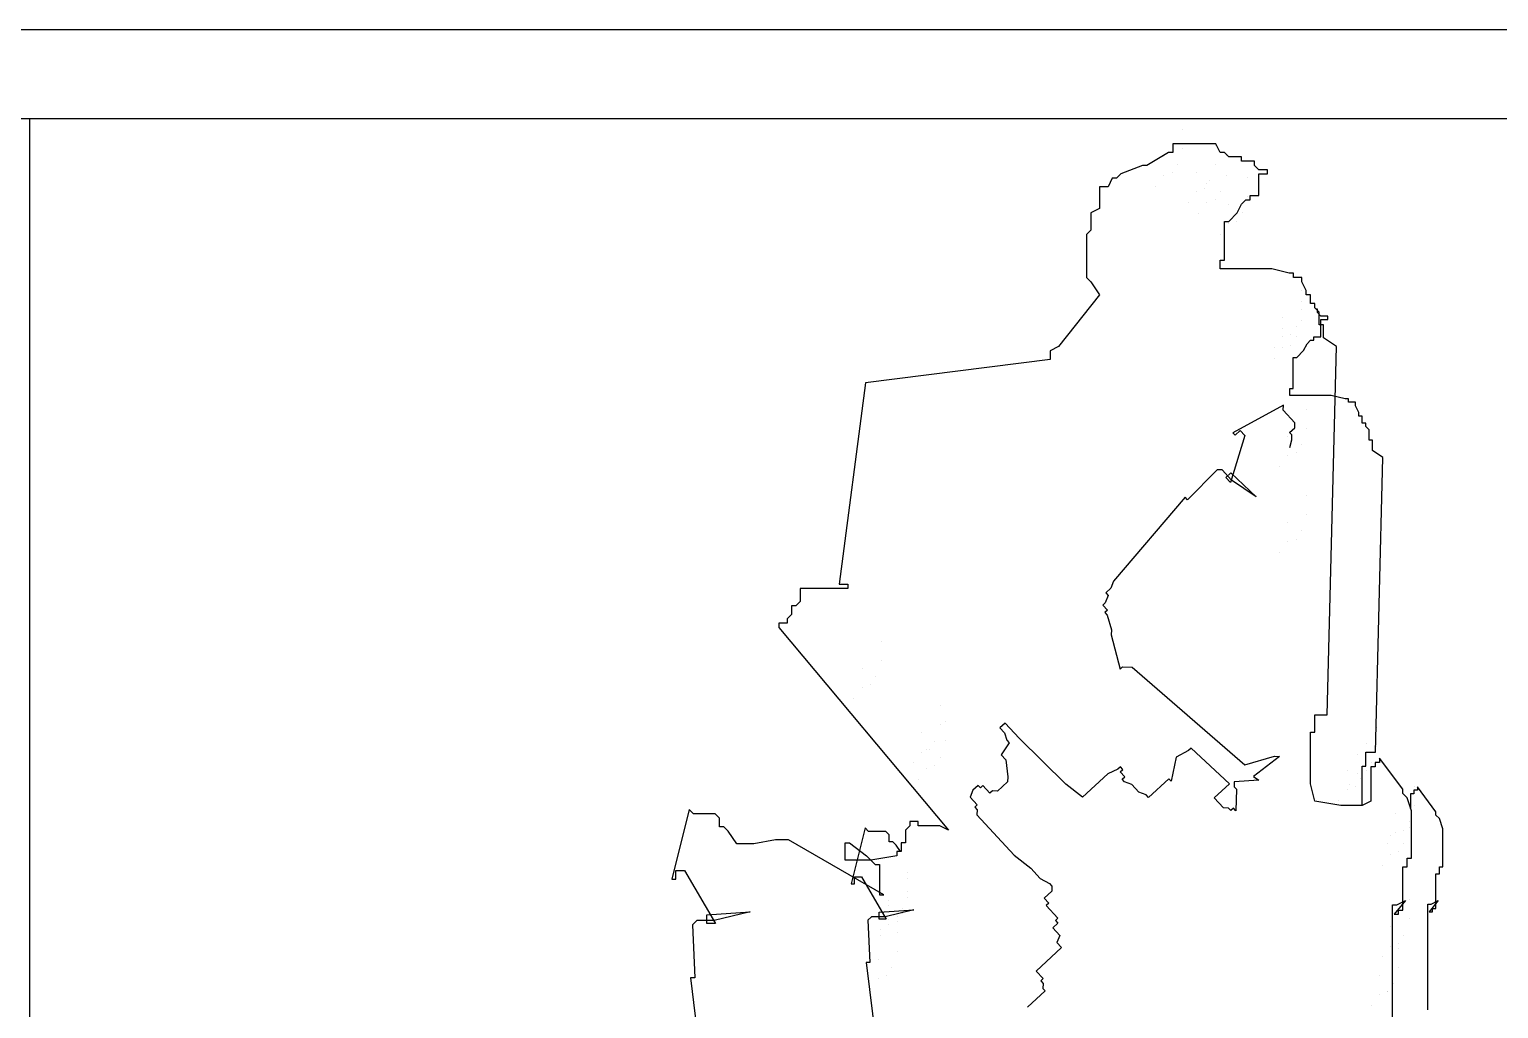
# Model space of a CAD drawing. Header units: millimetres. Extents: x 204800 to 233555, y -2285 to 8522.
# Drawn here: x 205890.5 to 206220.4, y 7029.2 to 7248.9 of the extents above; entities that cross this region are included whole.
import ezdxf

# ---------------------------------------------------------------- set-up
doc = ezdxf.new("R2010")
doc.units = ezdxf.units.MM
doc.layers.add('DIM【标注】', color=66, linetype='Continuous')
doc.layers.add('细线', color=50, linetype='Continuous')

# ---------------------------------------------------------------- blocks, each defined once
blk = doc.blocks.new('A$C0E7A6682')
at = {"layer": '细线', "color": 250}
for p, q in [((67.37, 342.65), (67.37, 342.65)), ((67.37, 342.65), (67.37, 342.65)), ((54.19, 335.46), (54.19, 336.43)), ((54.19, 336.43), (57.09, 336.43)), ((57.09, 336.43), (58.06, 337.4)), ((57.69, 336.6), (57.69, 336.6)), ((57.69, 336.6), (57.69, 336.6)), ((58.06, 337.4), (59.03, 337.4)), ((59.03, 337.4), (60, 339.33)), ((60, 339.33), (69.67, 339.33)), ((60.11, 339.02), (60.11, 339.02)), ((60.11, 339.02), (60.11, 339.02)), ((67.37, 338.37), (67.37, 338.37)), ((67.37, 338.37), (67.37, 338.37)), ((69.67, 339.33), (69.67, 337.4)), ((69.67, 337.4), (70.64, 337.4)), ((70.64, 337.4), (75.48, 334.49)), ((71.65, 336.54), (71.65, 336.54)), ((71.65, 336.54), (71.65, 336.54)), ((48.38, 332.56), (48.38, 333.53)), ((48.38, 333.53), (50.32, 333.53)), ((50.32, 333.53), (51.29, 334.49)), ((51.29, 334.49), (51.29, 335.46)), ((51.29, 335.46), (54.19, 335.46)), ((60.11, 334.75), (60.11, 334.75)), ((60.11, 334.75), (60.11, 334.75)), ((68.59, 334.71), (68.59, 334.71)), ((68.59, 334.71), (68.59, 334.71)), ((75.48, 334.49), (76.45, 334.49)), ((76.45, 334.49), (81.29, 332.56)), ((50.32, 332.56), (48.38, 332.56)), ((50.32, 327.72), (50.32, 332.56)), ((52.85, 331.76), (52.85, 331.76)), ((52.85, 331.76), (52.85, 331.76)), ((57.69, 332.33), (57.69, 332.33)), ((57.69, 332.33), (57.69, 332.33)), ((61.33, 331.08), (61.33, 331.08)), ((61.33, 331.08), (61.33, 331.08)), ((61.97, 330.5), (61.97, 330.5)), ((61.97, 330.5), (61.97, 330.5)), ((64.39, 332.91), (64.39, 332.91)), ((64.39, 332.91), (64.39, 332.91)), ((69.81, 332.88), (69.81, 332.88)), ((69.81, 332.88), (69.81, 332.88)), ((71.65, 332.27), (71.65, 332.27)), ((71.65, 332.27), (71.65, 332.27)), ((71.65, 332.27), (71.65, 332.27)), ((71.65, 332.27), (71.65, 332.27)), ((81.29, 332.56), (82.25, 331.59)), ((82.25, 331.59), (83.22, 331.59)), ((83.22, 331.59), (84.19, 329.65)), ((52.26, 327.72), (50.32, 327.72)), ((52.26, 326.75), (52.26, 327.72)), ((53.22, 326.75), (52.26, 326.75)), ((52.85, 327.49), (52.85, 327.49)), ((52.85, 327.49), (52.85, 327.49)), ((54.19, 325.78), (53.22, 326.75)), ((58.91, 328.66), (58.91, 328.66)), ((58.91, 328.66), (58.91, 328.66)), ((60.13, 326.83), (60.13, 326.83)), ((60.13, 326.83), (60.13, 326.83)), ((62.55, 329.25), (62.55, 329.25)), ((62.55, 329.25), (62.55, 329.25)), ((64.39, 328.64), (64.39, 328.64)), ((64.39, 328.64), (64.39, 328.64)), ((64.39, 328.64), (64.39, 328.64)), ((64.39, 328.64), (64.39, 328.64)), ((73.48, 329.83), (73.48, 329.83)), ((73.48, 329.83), (73.48, 329.83)), ((84.19, 329.65), (86.12, 329.65)), ((86.12, 329.65), (86.12, 324.82)), ((54.07, 323.83), (54.07, 323.83)), ((54.07, 323.83), (54.07, 323.83)), ((55.16, 323.85), (54.19, 325.78)), ((57.09, 321.91), (55.16, 323.85)), ((57.13, 325.66), (57.13, 325.66)), ((57.13, 325.66), (57.13, 325.66)), ((61.97, 326.22), (61.97, 326.22)), ((61.97, 326.22), (61.97, 326.22)), ((61.97, 326.22), (61.97, 326.22)), ((61.97, 326.22), (61.97, 326.22)), ((63.8, 323.78), (63.8, 323.78)), ((63.8, 323.78), (63.8, 323.78)), ((66.22, 326.2), (66.22, 326.2)), ((66.22, 326.2), (66.22, 326.2)), ((86.12, 324.82), (88.06, 323.85)), ((88.06, 323.85), (88.06, 319.98)), ((55.29, 322), (55.29, 322)), ((55.29, 322), (55.29, 322)), ((58.06, 321.91), (57.09, 321.91)), ((57.13, 321.38), (57.13, 321.38)), ((57.13, 321.38), (57.13, 321.38)), ((57.13, 321.38), (57.13, 321.38)), ((57.13, 321.38), (57.13, 321.38)), ((58.06, 313.2), (58.06, 321.91)), ((88.06, 319.98), (89.03, 319.01)), ((58.96, 318.94), (58.96, 318.94)), ((58.96, 318.94), (58.96, 318.94)), ((89.03, 319.01), (89.03, 309.33)), ((42.58, 309.33), (42.58, 310.3)), ((42.58, 310.3), (43.55, 310.3)), ((43.55, 310.3), (47.42, 311.27)), ((47.42, 311.27), (59.03, 311.27)), ((59.03, 313.2), (58.06, 313.2)), ((59.03, 311.27), (59.03, 313.2)), ((39.68, 306.43), (40.64, 308.37)), ((40.64, 308.37), (40.64, 309.33)), ((40.64, 309.33), (42.58, 309.33)), ((88.06, 308.37), (86.12, 305.46)), ((89.03, 309.33), (88.06, 308.37)), ((37.74, 302.56), (37.74, 303.53)), ((37.74, 303.53), (38.71, 303.53)), ((38.71, 303.53), (38.71, 305.46)), ((38.71, 305.46), (39.68, 305.46)), ((39.68, 305.46), (39.68, 306.43)), ((40.75, 306.37), (40.75, 306.37)), ((40.75, 306.37), (40.75, 306.37)), ((40.75, 303.95), (40.75, 303.95)), ((40.75, 303.95), (40.75, 303.95)), ((86.12, 305.46), (95.27, 293.85)), ((34.85, 299.91), (34.85, 300.68)), ((34.85, 300.68), (36.4, 300.68)), ((36.4, 300.68), (37.18, 301.46)), ((36.77, 301.59), (37.74, 302.56)), ((36.77, 298.69), (36.77, 301.59)), ((37.18, 301.46), (37.18, 302.23)), ((37.18, 302.23), (37.41, 302.23)), ((40.75, 302.1), (40.75, 302.1)), ((40.75, 302.1), (40.75, 302.1)), ((45.03, 300.26), (45.03, 300.26)), ((45.03, 300.26), (45.03, 300.26)), ((36.4, 299.91), (34.85, 299.91)), ((35.8, 295.79), (35.8, 298.69)), ((35.8, 298.69), (36.77, 298.69)), ((36.4, 296.04), (36.4, 299.91)), ((40.75, 299.68), (40.75, 299.68)), ((40.75, 299.68), (40.75, 299.68)), ((41.97, 298.43), (41.97, 298.43)), ((41.97, 298.43), (41.97, 298.43)), ((45.03, 297.84), (45.03, 297.84)), ((45.03, 297.84), (45.03, 297.84)), ((32.9, 293.85), (35.8, 295.79)), ((35.01, 211.18), (32.9, 293.85)), ((37.95, 296.04), (36.4, 296.04)), ((37.95, 295.26), (37.95, 296.04)), ((38.72, 295.26), (37.95, 295.26)), ((39.5, 294.49), (38.72, 295.26)), ((40.27, 292.94), (39.5, 294.49)), ((41.97, 296.01), (41.97, 296.01)), ((41.97, 296.01), (41.97, 296.01)), ((43.19, 296.6), (43.19, 296.6)), ((43.19, 296.6), (43.19, 296.6)), ((43.19, 294.18), (43.19, 294.18)), ((43.19, 294.18), (43.19, 294.18)), ((45.03, 295.99), (45.03, 295.99)), ((45.03, 295.99), (45.03, 295.99)), ((45.03, 295.99), (45.03, 295.99)), ((45.03, 295.99), (45.03, 295.99)), ((45.03, 293.57), (45.03, 293.57)), ((45.03, 293.57), (45.03, 293.57)), ((45.03, 293.57), (45.03, 293.57)), ((45.03, 293.57), (45.03, 293.57)), ((95.27, 293.85), (97.2, 292.88)), ((41.82, 291.39), (40.27, 292.94)), ((42.59, 291.39), (41.82, 291.39)), ((42.59, 284.43), (42.59, 291.39)), ((46.86, 293.55), (46.86, 293.55)), ((46.86, 293.55), (46.86, 293.55)), ((46.86, 291.13), (46.86, 291.13)), ((46.86, 291.13), (46.86, 291.13)), ((97.2, 292.88), (97.2, 290.95)), ((97.2, 290.95), (138.66, 285.67)), ((43.37, 284.43), (42.59, 284.43)), ((43.37, 282.88), (43.37, 284.43)), ((138.66, 285.67), (144.56, 240.5)), ((27.89, 279.01), (28.66, 280.55)), ((28.66, 280.55), (28.66, 281.33)), ((28.66, 281.33), (30.21, 281.33)), ((30.21, 281.33), (30.21, 282.1)), ((30.21, 282.1), (30.98, 282.1)), ((30.98, 282.1), (34.08, 282.88)), ((34.08, 282.88), (43.37, 282.88)), ((44.86, 279.57), (44.81, 280.66)), ((44.81, 280.66), (56.17, 274.51)), ((27.11, 276.68), (27.11, 278.23)), ((27.11, 278.23), (27.89, 278.23)), ((27.89, 278.23), (27.89, 279.01)), ((39.54, 279.76), (39.54, 279.76)), ((39.54, 279.76), (39.54, 279.76)), ((42.24, 276.72), (44.86, 279.57)), ((25.56, 275.14), (26.34, 275.91)), ((25.56, 272.81), (25.56, 275.14)), ((26.34, 275.91), (26.34, 276.68)), ((26.34, 276.68), (27.11, 276.68)), ((39.54, 275.49), (39.54, 275.49)), ((39.54, 275.49), (39.54, 275.49)), ((42.28, 275.63), (42.24, 276.72)), ((43.42, 274.58), (42.28, 275.63)), ((42.9, 274.01), (43.42, 274.58)), ((42.95, 272.92), (42.9, 274.01)), ((54.51, 274.99), (53.46, 273.85)), ((53.46, 273.85), (56.7, 263.35)), ((55.65, 273.94), (54.51, 274.99)), ((56.17, 274.51), (55.65, 273.94)), ((22.47, 268.94), (24.79, 270.49)), ((24.79, 270.49), (24.79, 272.81)), ((24.79, 272.81), (25.56, 272.81)), ((40.76, 271.83), (40.76, 271.83)), ((40.76, 271.83), (40.76, 271.83)), ((43.36, 271.23), (42.95, 272.92)), ((43.81, 273.66), (43.81, 273.66)), ((43.81, 273.66), (43.81, 273.66)), ((24.16, 202.81), (22.47, 268.94)), ((41.98, 270), (41.98, 270)), ((41.98, 270), (41.98, 270)), ((43.81, 269.39), (43.81, 269.39)), ((43.81, 269.39), (43.81, 269.39)), ((43.81, 269.39), (43.81, 269.39)), ((43.81, 269.39), (43.81, 269.39)), ((45.65, 266.94), (45.65, 266.94)), ((45.65, 266.94), (45.65, 266.94)), ((56.61, 265.54), (50.94, 260.15)), ((50.94, 260.15), (56.46, 263.87)), ((56.46, 263.87), (58.56, 266.15)), ((57.75, 264.49), (56.61, 265.54)), ((56.7, 263.35), (57.75, 264.49)), ((58.56, 266.15), (59.65, 266.19)), ((59.65, 266.19), (66.35, 259.45)), ((39.54, 260.42), (39.54, 260.42)), ((39.54, 260.42), (39.54, 260.42)), ((66.35, 259.45), (66.88, 260.02)), ((66.88, 260.02), (82.96, 241.22)), ((39.54, 256.14), (39.54, 256.14)), ((39.54, 256.14), (39.54, 256.14)), ((43.81, 254.31), (43.81, 254.31)), ((43.81, 254.31), (43.81, 254.31)), ((40.76, 252.48), (40.76, 252.48)), ((40.76, 252.48), (40.76, 252.48)), ((41.98, 250.65), (41.98, 250.65)), ((41.98, 250.65), (41.98, 250.65)), ((43.81, 250.04), (43.81, 250.04)), ((43.81, 250.04), (43.81, 250.04)), ((43.81, 250.04), (43.81, 250.04)), ((43.81, 250.04), (43.81, 250.04)), ((45.65, 247.59), (45.65, 247.59)), ((45.65, 247.59), (45.65, 247.59)), ((82.96, 241.22), (83.57, 239.6)), ((83.57, 239.6), (84.71, 238.55)), ((84.71, 238.55), (84.19, 237.98)), ((84.19, 237.98), (84.81, 236.36)), ((144.56, 240.5), (142.63, 240.5)), ((142.63, 240.5), (142.63, 239.53)), ((142.63, 239.53), (153.27, 239.53)), ((153.27, 239.53), (153.27, 236.63)), ((85.37, 235.84), (84.33, 234.7)), ((84.33, 234.7), (84.9, 234.17)), ((84.81, 236.36), (85.37, 235.84)), ((153.27, 236.63), (154.24, 235.66)), ((154.24, 235.66), (155.21, 235.66)), ((155.21, 235.66), (155.21, 233.72)), ((84.37, 233.6), (83.42, 230.28)), ((84.9, 234.17), (84.37, 233.6)), ((155.21, 233.72), (156.18, 232.76)), ((156.18, 232.76), (156.18, 231.79)), ((156.18, 231.79), (158.11, 231.79)), ((158.11, 231.79), (158.11, 230.82)), ((83.46, 229.18), (81.49, 221.43)), ((83.42, 230.28), (83.46, 229.18)), ((158.11, 230.82), (119.99, 185.36)), ((135.14, 227.76), (135.14, 227.76)), ((135.14, 227.76), (135.14, 227.76)), ((78.73, 221.87), (53.45, 199.99)), ((80.92, 221.96), (78.73, 221.87)), ((81.49, 221.43), (80.92, 221.96)), ((135.14, 223.49), (135.14, 223.49)), ((135.14, 223.49), (135.14, 223.49)), ((139.41, 221.66), (139.41, 221.66)), ((139.41, 221.66), (139.41, 221.66)), ((136.36, 219.83), (136.36, 219.83)), ((136.36, 219.83), (136.36, 219.83)), ((137.58, 218), (137.58, 218)), ((137.58, 218), (137.58, 218)), ((139.41, 217.39), (139.41, 217.39)), ((139.41, 217.39), (139.41, 217.39)), ((139.41, 217.39), (139.41, 217.39)), ((139.41, 217.39), (139.41, 217.39)), ((141.25, 214.94), (141.25, 214.94)), ((141.25, 214.94), (141.25, 214.94)), ((37.74, 211.18), (35.01, 211.18)), ((37.74, 207.31), (37.74, 211.18)), ((121.83, 213.25), (121.83, 213.25)), ((121.83, 213.25), (121.83, 213.25)), ((23.81, 208.42), (23.81, 208.42)), ((23.81, 208.42), (23.81, 208.42)), ((104.15, 205.94), (107.3, 209.36)), ((107.3, 209.36), (108.44, 208.31)), ((108.44, 208.31), (107.39, 207.17)), ((120.62, 209.63), (120.62, 209.63)), ((120.62, 209.63), (120.62, 209.63)), ((121.83, 208.98), (121.83, 208.98)), ((121.83, 208.98), (121.83, 208.98)), ((26.23, 204.79), (26.23, 204.79)), ((26.23, 204.79), (26.23, 204.79)), ((38.71, 207.31), (37.74, 207.31)), ((38.71, 195.7), (38.71, 207.31)), ((93.62, 195.64), (104.15, 205.94)), ((106.91, 205.51), (106.39, 204.94)), ((106.39, 204.94), (108.14, 202.27)), ((107.39, 207.17), (106.91, 205.51)), ((120.62, 205.35), (120.62, 205.35)), ((120.62, 205.35), (120.62, 205.35)), ((123.05, 205.32), (123.05, 205.32)), ((123.05, 205.32), (123.05, 205.32)), ((126.1, 207.15), (126.1, 207.15)), ((126.1, 207.15), (126.1, 207.15)), ((18.01, 194.51), (23.22, 201.51)), ((23.22, 201.51), (23.22, 200.54)), ((23.81, 204.14), (23.81, 204.14)), ((23.81, 204.14), (23.81, 204.14)), ((26.34, 202.81), (24.16, 202.81)), ((26.34, 199.71), (26.34, 202.81)), ((28.08, 202.31), (28.08, 202.31)), ((28.08, 202.31), (28.08, 202.31)), ((46.79, 201.9), (45.7, 201.86)), ((45.7, 201.86), (51.54, 197.35)), ((53.45, 199.99), (46.79, 201.9)), ((56.91, 195.75), (65.55, 203.74)), ((65.55, 203.74), (66.12, 203.21)), ((66.12, 203.21), (68.92, 201.68)), ((68.92, 201.68), (70.04, 196.3)), ((108.14, 202.27), (107.09, 201.13)), ((121.84, 201.69), (121.84, 201.69)), ((121.84, 201.69), (121.84, 201.69)), ((124.27, 203.49), (124.27, 203.49)), ((124.27, 203.49), (124.27, 203.49)), ((124.89, 203.52), (124.89, 203.52)), ((124.89, 203.52), (124.89, 203.52)), ((126.1, 202.87), (126.1, 202.87)), ((126.1, 202.87), (126.1, 202.87)), ((126.1, 202.87), (126.1, 202.87)), ((126.1, 202.87), (126.1, 202.87)), ((23.22, 200.54), (24.19, 200.54)), ((24.19, 200.54), (24.19, 199.57)), ((24.19, 199.57), (25.16, 199.57)), ((25.03, 200.48), (25.03, 200.48)), ((25.03, 200.48), (25.03, 200.48)), ((25.16, 199.57), (25.16, 191.83)), ((26.23, 200.51), (26.23, 200.51)), ((26.23, 200.51), (26.23, 200.51)), ((26.25, 198.65), (26.25, 198.65)), ((26.25, 198.65), (26.25, 198.65)), ((27.11, 199.71), (26.34, 199.71)), ((27.11, 190.86), (27.11, 199.71)), ((28.08, 198.04), (28.08, 198.04)), ((28.08, 198.04), (28.08, 198.04)), ((28.08, 198.04), (28.08, 198.04)), ((28.08, 198.04), (28.08, 198.04)), ((30.5, 198.68), (30.5, 198.68)), ((30.5, 198.68), (30.5, 198.68)), ((80.41, 197.28), (81.46, 198.42)), ((80.89, 198.94), (81.41, 199.51)), ((81.46, 198.42), (80.89, 198.94)), ((81.41, 199.51), (81.98, 198.99)), ((81.98, 198.99), (84.21, 197.99)), ((84.21, 197.99), (89.91, 192.74)), ((107.09, 201.13), (106.71, 197.28)), ((123.06, 199.86), (123.06, 199.86)), ((123.06, 199.86), (123.06, 199.86)), ((124.89, 199.25), (124.89, 199.25)), ((124.89, 199.25), (124.89, 199.25)), ((124.89, 199.25), (124.89, 199.25)), ((124.89, 199.25), (124.89, 199.25)), ((127.93, 200.43), (127.93, 200.43)), ((127.93, 200.43), (127.93, 200.43)), ((10.56, 189.47), (14.73, 195.07)), ((14.73, 195.07), (14.73, 194.29)), ((15.34, 195.11), (15.34, 195.11)), ((15.34, 195.11), (15.34, 195.11)), ((27.45, 196.85), (27.45, 196.85)), ((27.45, 196.85), (27.45, 196.85)), ((28.67, 195.02), (28.67, 195.02)), ((28.67, 195.02), (28.67, 195.02)), ((29.92, 195.6), (29.92, 195.6)), ((29.92, 195.6), (29.92, 195.6)), ((37.74, 191.83), (38.71, 195.7)), ((51.54, 197.35), (50.3, 196.57)), ((50.3, 196.57), (55.83, 196.17)), ((55.87, 195.07), (55.35, 194.5)), ((55.83, 196.17), (55.87, 195.07)), ((60.33, 192.61), (56.91, 195.75)), ((70.04, 196.3), (70.56, 196.87)), ((70.56, 196.87), (75.12, 192.68)), ((77.26, 193.86), (78.84, 195.57)), ((78.84, 195.57), (80.45, 196.19)), ((80.98, 196.76), (80.41, 197.28)), ((80.45, 196.19), (80.98, 196.76)), ((89.91, 192.74), (93.62, 195.64)), ((106.71, 197.28), (106.75, 196.19)), ((106.75, 196.19), (109.03, 194.09)), ((110.69, 193.61), (112.27, 195.32)), ((112.27, 195.32), (112.84, 194.8)), ((112.84, 194.8), (113.36, 195.37)), ((113.36, 195.37), (114.5, 194.32)), ((126.72, 196.8), (126.72, 196.8)), ((126.72, 196.8), (126.72, 196.8)), ((14.73, 194.29), (15.5, 194.29)), ((15.5, 194.29), (15.5, 193.52)), ((15.5, 193.52), (16.27, 193.52)), ((16.08, 189.67), (17.05, 192.58)), ((16.27, 193.52), (16.27, 190.26)), ((17.05, 192.58), (18.01, 193.54)), ((18.01, 193.54), (18.01, 194.51)), ((25.16, 191.83), (27.1, 190.86)), ((30.5, 194.41), (30.5, 194.41)), ((30.5, 194.41), (30.5, 194.41)), ((30.5, 194.41), (30.5, 194.41)), ((30.5, 194.41), (30.5, 194.41)), ((31.93, 190.86), (37.74, 191.83)), ((32.34, 191.97), (32.34, 191.97)), ((32.34, 191.97), (32.34, 191.97)), ((55.35, 194.5), (55.52, 189.67)), ((58.23, 190.33), (60.33, 192.61)), ((75.12, 192.68), (75.64, 193.25)), ((75.64, 193.25), (77.26, 193.86)), ((109.03, 194.09), (110.12, 194.13)), ((110.12, 194.13), (110.69, 193.61)), ((115.11, 192.7), (113.54, 190.99)), ((114.5, 194.32), (115.11, 192.7)), ((9.78, 187.92), (10.56, 188.7)), ((10.56, 188.7), (10.56, 189.47)), ((15.34, 190.84), (15.34, 190.84)), ((15.34, 190.84), (15.34, 190.84)), ((16.08, 179.03), (16.08, 189.67)), ((16.55, 190.28), (16.55, 190.28)), ((16.55, 190.28), (16.55, 190.28)), ((19.61, 189.01), (19.61, 189.01)), ((19.61, 189.01), (19.61, 189.01)), ((27.1, 190.86), (31.93, 190.86)), ((55.52, 189.67), (56.05, 190.24)), ((56.05, 190.24), (56.62, 189.71)), ((56.62, 189.71), (57.14, 190.28)), ((57.14, 190.28), (58.23, 190.33)), ((113.63, 188.8), (105.25, 179.69)), ((113.54, 190.99), (114.11, 190.47)), ((114.11, 190.47), (113.59, 189.9)), ((113.59, 189.9), (113.63, 188.8)), ((171.42, 188.04), (172.38, 189)), ((171.42, 186.1), (171.42, 188.04)), ((172.38, 189), (177.22, 189)), ((177.22, 189), (178.19, 189.97)), ((178.19, 189.97), (182.14, 174.32)), ((9.01, 185.6), (9.78, 187.92)), ((9.01, 177.08), (9.01, 185.6)), ((16.55, 186), (16.55, 186)), ((16.55, 186), (16.55, 186)), ((16.56, 187.18), (16.56, 187.18)), ((16.56, 187.18), (16.56, 187.18)), ((17.78, 185.35), (17.78, 185.35)), ((17.78, 185.35), (17.78, 185.35)), ((19.61, 184.74), (19.61, 184.74)), ((19.61, 184.74), (19.61, 184.74)), ((19.61, 184.74), (19.61, 184.74)), ((19.61, 184.74), (19.61, 184.74)), ((119.99, 185.36), (121.93, 186.33)), ((121.93, 186.33), (126.77, 186.33)), ((126.77, 186.33), (126.77, 187.3)), ((126.77, 187.3), (128.7, 187.3)), ((128.7, 187.3), (128.7, 186.33)), ((128.7, 186.33), (129.67, 185.36)), ((129.67, 185.36), (129.67, 182.46)), ((133.28, 184.29), (134.05, 185.07)), ((134.05, 185.07), (137.92, 185.07)), ((137.92, 185.07), (138.7, 185.84)), ((138.7, 185.84), (141.86, 173.32)), ((167.55, 182.23), (169.48, 185.13)), ((169.48, 185.13), (170.45, 186.1)), ((170.45, 186.1), (171.42, 186.1)), ((17.77, 182.34), (17.77, 182.34)), ((17.77, 182.34), (17.77, 182.34)), ((20.82, 184.17), (20.82, 184.17)), ((20.82, 184.17), (20.82, 184.17)), ((21.45, 182.29), (21.45, 182.29)), ((21.45, 182.29), (21.45, 182.29)), ((129.67, 182.46), (130.64, 182.46)), ((130.64, 182.46), (130.64, 180.52)), ((130.77, 180.52), (131.73, 181.97)), ((131.73, 181.97), (132.5, 182.74)), ((132.5, 182.74), (133.28, 182.74)), ((133.28, 182.74), (133.28, 184.29)), ((134.51, 170.85), (155.93, 183.2)), ((142.25, 182.46), (138.38, 179.56)), ((143.22, 182.46), (142.25, 182.46)), ((143.22, 178.59), (143.22, 182.46)), ((155.93, 183.2), (158.84, 183.2)), ((158.84, 183.2), (163.67, 182.23)), ((163.67, 182.23), (167.55, 182.23)), ((17.05, 179.03), (16.08, 179.03)), ((17.05, 177.09), (17.05, 179.03)), ((18.99, 180.51), (18.99, 180.51)), ((18.99, 180.51), (18.99, 180.51)), ((20.82, 179.9), (20.82, 179.9)), ((20.82, 179.9), (20.82, 179.9)), ((20.82, 179.9), (20.82, 179.9)), ((20.82, 179.9), (20.82, 179.9)), ((105.25, 179.69), (101.53, 176.79)), ((130.64, 180.52), (131.6, 180.52)), ((131.6, 180.52), (131.6, 179.56)), ((131.6, 179.56), (137.41, 178.59)), ((137.41, 178.59), (136.44, 177.62)), ((138.38, 179.56), (137.41, 178.59)), ((137.41, 178.59), (143.22, 178.59)), ((9.78, 177.08), (9.01, 177.08)), ((9.78, 175.54), (9.78, 177.08)), ((10.56, 175.54), (9.78, 175.54)), ((10.56, 167.79), (10.56, 175.54)), ((18.01, 177.09), (17.05, 177.09)), ((18.01, 167.42), (18.01, 177.09)), ((22.66, 177.46), (22.66, 177.46)), ((22.66, 177.46), (22.66, 177.46)), ((101.53, 176.79), (99.44, 174.51)), ((129.09, 175.76), (129.09, 175.76)), ((129.09, 175.76), (129.09, 175.76)), ((139.54, 174.86), (134, 165.37)), ((136.44, 177.62), (135.48, 177.62)), ((135.48, 177.62), (135.48, 170.85)), ((141.09, 174.86), (139.54, 174.86)), ((141.09, 173.32), (141.09, 174.86)), ((179.24, 176.25), (172.32, 164.38)), ((181.18, 176.25), (179.24, 176.25)), ((181.18, 174.32), (181.18, 176.25)), ((97.29, 173.33), (96.77, 172.76)), ((96.77, 172.76), (96.82, 171.67)), ((96.82, 171.67), (98.52, 170.09)), ((99.44, 174.51), (97.29, 173.33)), ((129.09, 174.56), (129.09, 174.56)), ((129.09, 174.56), (129.09, 174.56)), ((141.86, 173.32), (141.09, 173.32)), ((182.14, 174.32), (181.18, 174.32)), ((11.63, 168.74), (10.08, 169.52)), ((10.08, 169.52), (12.11, 167.02)), ((12.4, 168.74), (11.63, 168.74)), ((12.4, 144.99), (12.4, 168.74)), ((16.55, 169.72), (16.55, 169.72)), ((16.55, 169.72), (16.55, 169.72)), ((19.35, 168.6), (17.42, 169.57)), ((17.42, 169.57), (19.95, 166.45)), ((20.32, 168.6), (19.35, 168.6)), ((20.32, 138.91), (20.32, 168.6)), ((98.05, 168.43), (95.43, 165.58)), ((98.52, 170.09), (97.48, 168.95)), ((97.48, 168.95), (98.05, 168.43)), ((129.09, 171.49), (129.09, 171.49)), ((129.09, 171.49), (129.09, 171.49)), ((129.09, 170.28), (129.09, 170.28)), ((129.09, 170.28), (129.09, 170.28)), ((133.36, 169.66), (133.36, 169.66)), ((133.36, 169.66), (133.36, 169.66)), ((133.36, 168.45), (133.36, 168.45)), ((133.36, 168.45), (133.36, 168.45)), ((135.48, 170.85), (134.51, 170.85)), ((11.33, 167.79), (10.56, 167.79)), ((11.33, 167.02), (11.33, 167.79)), ((12.11, 167.02), (11.33, 167.02)), ((16.55, 165.45), (16.55, 165.45)), ((16.55, 165.45), (16.55, 165.45)), ((18.98, 167.42), (18.01, 167.42)), ((18.98, 166.45), (18.98, 167.42)), ((19.95, 166.45), (18.98, 166.45)), ((95.43, 165.58), (96, 165.06)), ((96, 165.06), (95.47, 164.49)), ((135.55, 166.92), (127.75, 167.44)), ((127.75, 167.44), (134.22, 165.89)), ((130.31, 167.83), (130.31, 167.83)), ((130.31, 167.83), (130.31, 167.83)), ((130.31, 166.62), (130.31, 166.62)), ((130.31, 166.62), (130.31, 166.62)), ((131.53, 166), (131.53, 166)), ((131.53, 166), (131.53, 166)), ((133.36, 165.39), (133.36, 165.39)), ((133.36, 165.39), (133.36, 165.39)), ((133.36, 165.39), (133.36, 165.39)), ((133.36, 165.39), (133.36, 165.39)), ((134, 165.37), (135.55, 165.37)), ((134.22, 165.89), (137.32, 165.89)), ((135.55, 165.37), (135.55, 166.92)), ((137.32, 165.89), (138.09, 165.12)), ((138.09, 165.12), (137.67, 155.63)), ((174.26, 166.32), (164.51, 166.98)), ((164.51, 166.98), (172.6, 165.04)), ((172.6, 165.04), (176.47, 165.04)), ((174.26, 164.38), (174.26, 166.32)), ((176.47, 165.04), (177.44, 164.07)), ((17.77, 161.78), (17.77, 161.78)), ((17.77, 161.78), (17.77, 161.78)), ((20.82, 163.61), (20.82, 163.61)), ((20.82, 163.61), (20.82, 163.61)), ((96.61, 163.44), (95.04, 161.73)), ((95.04, 161.73), (95.65, 160.11)), ((95.47, 164.49), (96.61, 163.44)), ((131.51, 162.46), (131.51, 162.46)), ((131.51, 162.46), (131.51, 162.46)), ((131.53, 164.79), (131.53, 164.79)), ((131.53, 164.79), (131.53, 164.79)), ((133.36, 164.18), (133.36, 164.18)), ((133.36, 164.18), (133.36, 164.18)), ((133.36, 164.18), (133.36, 164.18)), ((133.36, 164.18), (133.36, 164.18)), ((135.2, 162.94), (135.2, 162.94)), ((135.2, 162.94), (135.2, 162.94)), ((135.2, 161.74), (135.2, 161.74)), ((135.2, 161.74), (135.2, 161.74)), ((172.32, 164.38), (174.26, 164.38)), ((177.44, 164.07), (176.91, 152.21)), ((18.97, 158.83), (18.97, 158.83)), ((18.97, 158.83), (18.97, 158.83)), ((18.99, 159.95), (18.99, 159.95)), ((18.99, 159.95), (18.99, 159.95)), ((20.82, 159.34), (20.82, 159.34)), ((20.82, 159.34), (20.82, 159.34)), ((20.82, 159.34), (20.82, 159.34)), ((20.82, 159.34), (20.82, 159.34)), ((95.65, 160.11), (94.61, 158.97)), ((94.61, 158.97), (100.3, 153.73)), ((22.66, 156.9), (22.66, 156.9)), ((22.66, 156.9), (22.66, 156.9)), ((131.51, 158.19), (131.51, 158.19)), ((131.51, 158.19), (131.51, 158.19)), ((138.45, 155.63), (135.49, 131.06)), ((135.78, 156.36), (135.78, 156.36)), ((135.78, 156.36), (135.78, 156.36)), ((137.67, 155.63), (138.45, 155.63)), ((18.97, 154.56), (18.97, 154.56)), ((18.97, 154.56), (18.97, 154.56)), ((23.24, 152.73), (23.24, 152.73)), ((23.24, 152.73), (23.24, 152.73)), ((100.3, 153.73), (98.73, 152.02)), ((98.73, 152.02), (99.3, 151.5)), ((132.73, 154.53), (132.73, 154.53)), ((132.73, 154.53), (132.73, 154.53)), ((133.95, 152.7), (133.95, 152.7)), ((133.95, 152.7), (133.95, 152.7)), ((135.78, 152.08), (135.78, 152.08)), ((135.78, 152.08), (135.78, 152.08)), ((135.78, 152.08), (135.78, 152.08)), ((135.78, 152.08), (135.78, 152.08)), ((177.88, 152.21), (174.18, 121.5)), ((176.91, 152.21), (177.88, 152.21)), ((20.19, 150.9), (20.19, 150.9)), ((20.19, 150.9), (20.19, 150.9)), ((21.39, 149.16), (21.39, 149.16)), ((21.39, 149.16), (21.39, 149.16)), ((21.41, 149.07), (21.41, 149.07)), ((21.41, 149.07), (21.41, 149.07)), ((23.24, 148.46), (23.24, 148.46)), ((23.24, 148.46), (23.24, 148.46)), ((23.24, 148.46), (23.24, 148.46)), ((23.24, 148.46), (23.24, 148.46)), ((98.82, 149.83), (98.3, 149.26)), ((98.3, 149.26), (102.29, 145.59)), ((99.3, 151.5), (98.78, 150.93)), ((98.78, 150.93), (98.82, 149.83)), ((137.62, 149.64), (137.62, 149.64)), ((137.62, 149.64), (137.62, 149.64)), ((25.08, 146.01), (25.08, 146.01)), ((25.08, 146.01), (25.08, 146.01))]:
    blk.add_line(p, q, dxfattribs=at)

msp = doc.modelspace()

# ---------------------------------------------------------------- linework, layer by layer
at = {"layer": 'DIM【标注】', "color": 4, "ltscale": 6}
for p, q in [((205850.54, 7248.86), (207350.54, 7248.86)), ((205850.54, 7228.86), (207350.54, 7228.86)), ((205890.54, 7228.86), (205890.54, 4928.86))]:
    msp.add_line(p, q, dxfattribs=at)

# ---------------------------------------------------------------- block references
at = {"layer": 'DIM【标注】', "color": 4, "ltscale": 6, "extrusion": (0, 0, -1), "zscale": -1}
msp.add_blockref('A$C0E7A6682', (-206216.87, 6883.86), dxfattribs=at)

doc.saveas('drawing.dxf')
